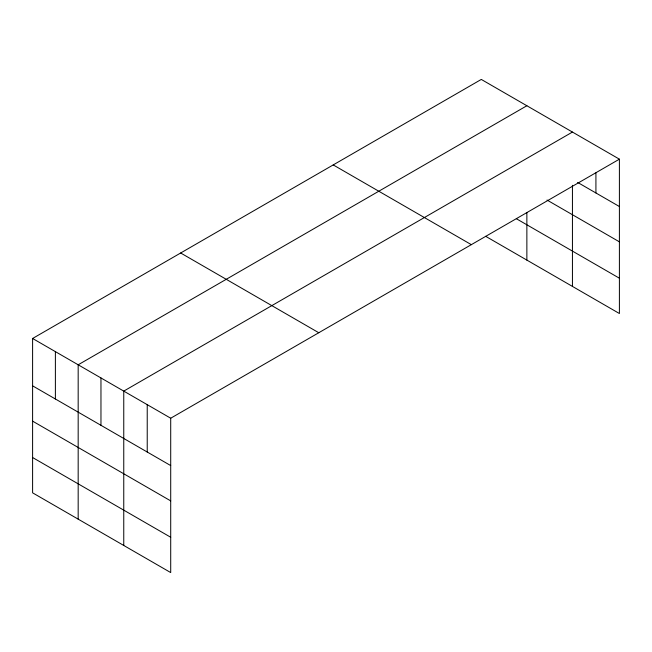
<?xml version="1.0" encoding="UTF-8"?>
<svg xmlns="http://www.w3.org/2000/svg" width="652" height="652" viewBox="0 0 652 652"><rect width="100%" height="100%" fill="white"/><g stroke="black" fill="none" stroke-linecap="round" stroke-linejoin="round"><path stroke-width="0.98" d="M572.44 185.298L572.44 286.407M32.6 338.478L170.71 418.217L170.71 572.57L32.6 492.831L32.6 338.478L481.29 79.43L619.4 159.169L619.4 313.522L485.667 236.309M526.865 105.746L78.175 364.794L78.175 519.139M572.44 132.063L123.758 391.11L123.758 545.455M170.71 418.217L619.4 159.169M577.656 182.43L619.4 206.529M547.028 200.05L619.4 241.835M516.343 218.713L619.4 278.208M333.221 164.915L471.331 244.655M180.669 252.992L318.779 332.732M32.6 385.837L170.71 465.577M32.6 421.143L170.71 500.883M32.6 457.525L170.71 537.256M595.92 172.821L595.92 192.968M526.865 212.658L526.865 260.091M147.23 404.664L147.23 452.015M100.962 377.948L100.962 425.308M55.387 351.64L55.387 398.991"/></g></svg>
